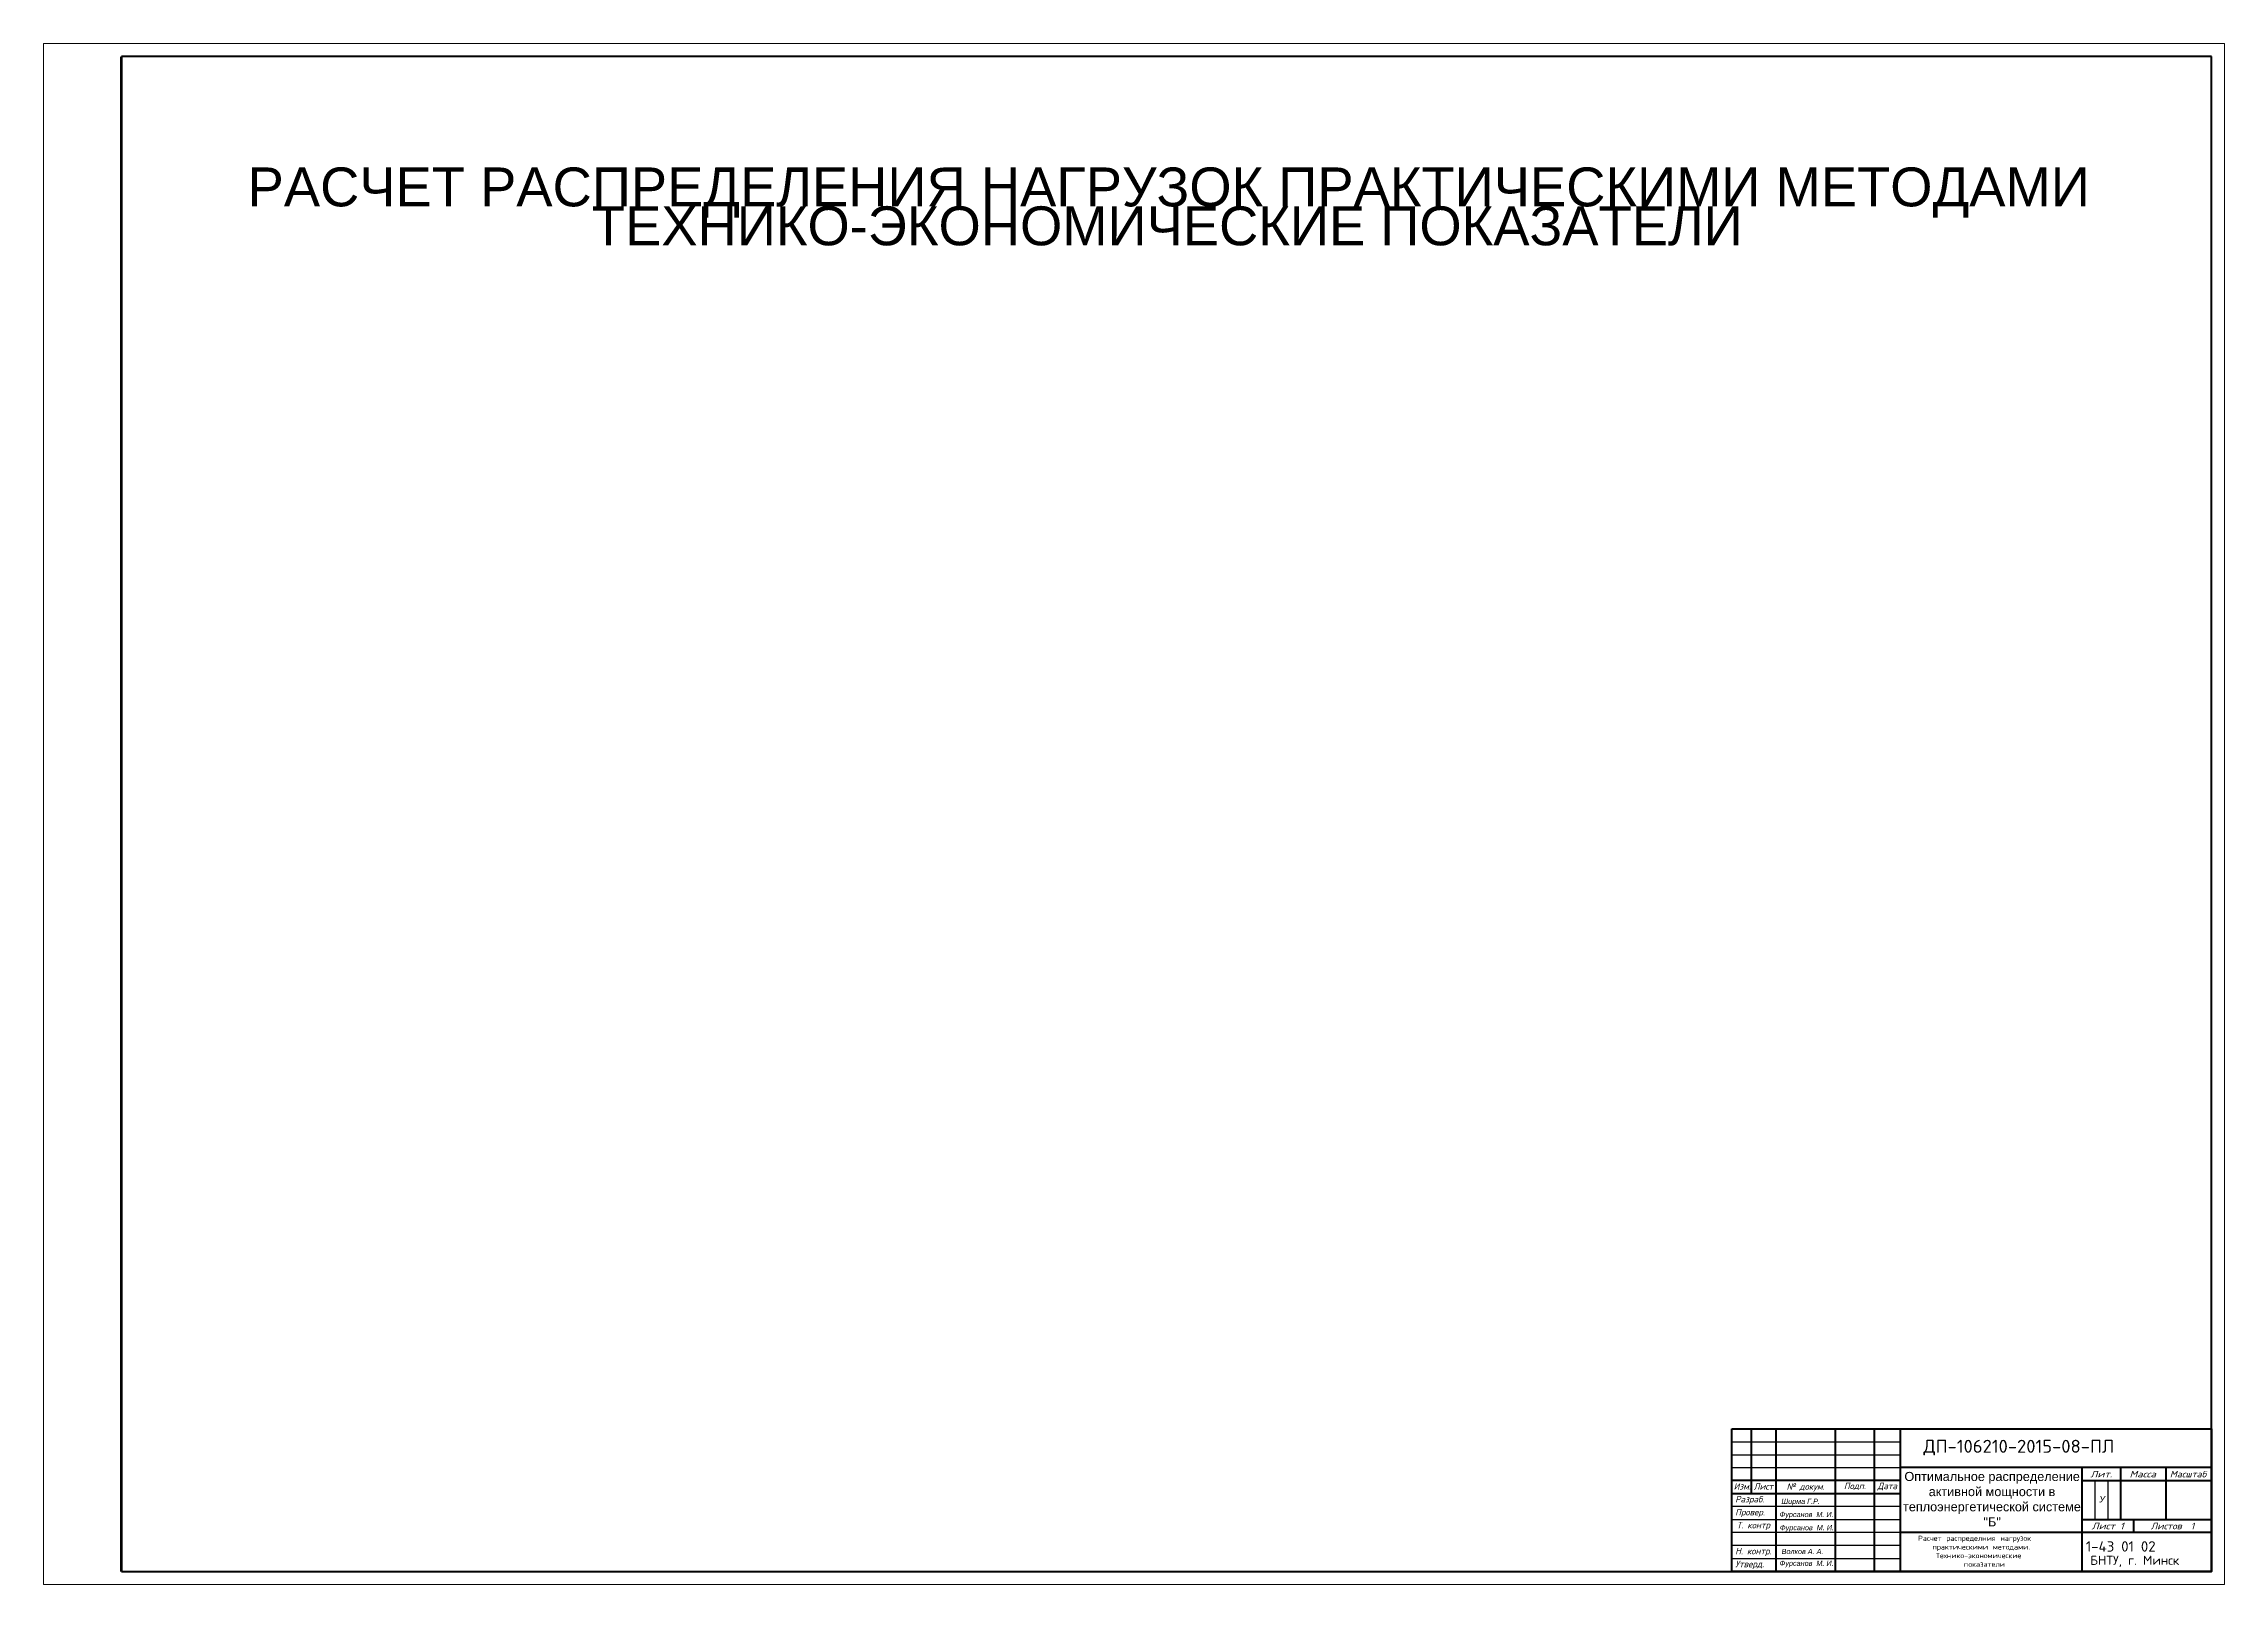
# Model space of a CAD drawing. Header units: millimetres. Extents: x 31864 to 38981, y -7739 to -6115.
# Drawn here: x 37251 to 38092, y -7736 to -7142 of the extents above; entities that cross this region are included whole.
import ezdxf

# ---------------------------------------------------------------- set-up
doc = ezdxf.new("R2010")
doc.units = ezdxf.units.MM
doc.layers.add('6', color=5, linetype='Continuous')
doc.styles.get("Standard").update_dxf_attribs({"font": 'txt.shx', "height": 25})
doc.styles.add('Standart', font='txt.shx', dxfattribs={"width": 0.75, "height": 2.5})
doc.styles.add('STYLE1', font='romans.shx')

msp = doc.modelspace()

# ---------------------------------------------------------------- linework, layer by layer
at = {"lineweight": 9}
for p, q in [((38091.94, -7142.05), (37250.94, -7142.05)), ((37250.94, -7142.05), (37250.94, -7736.05)), ((38091.94, -7736.05), (38091.94, -7142.05)), ((37250.94, -7736.05), (38091.94, -7736.05))]:
    msp.add_line(p, q, dxfattribs=at)
at = {"lineweight": 100}
for p, q in [((37280.87, -7731.1), (37280.87, -7147.1)), ((38086.94, -7147.05), (37280.94, -7147.05)), ((38086.94, -7731.05), (38086.94, -7147.05)), ((37909.47, -7676.05), (37909.47, -7701.05)), ((38086.94, -7691.04), (37966.94, -7691.05)), ((38056.94, -7711.05), (38056.94, -7716.05)), ((38086.94, -7716.05), (37966.94, -7716.05)), ((37280.94, -7731.08), (38086.94, -7731.05))]:
    msp.add_line(p, q, dxfattribs=at)
at = {"lineweight": 100, "ltscale": 0.3}
msp.add_line((37280.94, -7147.05), (37280.94, -7731.08), dxfattribs=at)
at = {"lineweight": 30}
for p, q in [((37901.94, -7691.05), (37966.94, -7691.05)), ((38041.94, -7696.04), (38041.94, -7711.05)), ((38046.94, -7696.04), (38046.94, -7711.05)), ((37966.94, -7716.05), (37901.94, -7716.05))]:
    msp.add_line(p, q, dxfattribs=at)
msp.add_line((38041.96, -7696.04), (38047.08, -7696.04))
at = {"lineweight": 100}
for points in [[(37901.94, -7676.05), (38086.94, -7676.05), (38086.94, -7731.05), (37901.94, -7731.05), (37901.94, -7676.05)], [(37918.94, -7676.05), (37918.94, -7731.05)], [(37941.94, -7731.05), (37941.94, -7676.05)], [(37956.94, -7676.05), (37956.94, -7731.05)], [(37966.94, -7676.05), (37966.94, -7731.05)], [(38036.94, -7691.05), (38036.94, -7731.05)], [(38051.94, -7691.05), (38051.94, -7711.05)], [(38069.44, -7711.05), (38069.44, -7691.05)], [(37966.94, -7696.05), (37901.94, -7696.05)], [(37901.94, -7701.05), (37966.96, -7701.05)], [(38036.94, -7696.04), (38086.94, -7696.04)], [(38036.94, -7711.05), (38086.94, -7711.05)]]:
    msp.add_lwpolyline(points, dxfattribs=at)
at = {"lineweight": 30}
for points in [[(37901.94, -7681.05), (37966.94, -7681.05)], [(37901.94, -7686.05), (37966.94, -7686.05)], [(37966.94, -7706.05), (37901.94, -7706.05)], [(37901.94, -7711.05), (37966.94, -7711.05)], [(37966.94, -7721.05), (37901.94, -7721.05), (37901.94, -7726.05), (37966.94, -7726.05)]]:
    msp.add_lwpolyline(points, dxfattribs=at)

# ---------------------------------------------------------------- texts
at = {"insert": (37322.81, -7189.79), "char_height": 15, "attachment_point": 1, "line_spacing_factor": 0.6, "style": 'Standart'}
msp.add_mtext_dynamic_manual_height_columns('\\pi6.8059;{\\fArial|b0|i0|c204|p34;\\W1;РАСЧЕТ РАСПРЕДЕЛЕНИЯ НАГРУЗОК ПРАКТИЧЕСКИМИ МЕТОДАМИ\\P\\pi139.57;ТЕХНИКО-ЭКОНОМИЧЕСКИЕ ПОКАЗАТЕЛИ\\H2.5403x; }', width=720.8731, gutter_width=401.51, heights=[78.73], dxfattribs=at)
at = {"style": 'Standart'}
for s, width, heights, insert, char_height, attachment_point in [('\\pi0.49831;{\\fArial|b0|i0|c204|p34;\\W1;Оптимальное распределение \\P\\pi9.8798;активной мощности в \\P\\pi-0.044839;теплоэнергетической системе \\P\\pi30.998;"Б"}', 68.2224, [22.93], (37968.05, -7713.7), 3.5, 7), ('\\pi3.3694;{\\W1;Расчет распределния нагрузок \\P\\pi8.8694;практическими методами. \\P\\pi10.203;Технико-экономические \\P\\pi21.036;показатели}', 61.4055, [0], (37970.46, -7717.28), 2, 1)]:
    msp.add_mtext_dynamic_manual_height_columns(s, width=width, gutter_width=12.5, heights=heights, dxfattribs=dict(at, insert=insert, char_height=char_height, attachment_point=attachment_point))
at = {"color": 7, "linetype": 'Continuous', "char_height": 2.5}
for s, insert, width, attachment_point in [('{\\fISOCPEUR|b0|i1|c204|p34;\\W1.2;Лит.}', (38044.44, -7693.55), 15, 5), ('{\\fISOCPEUR|b0|i1|c204|p34;\\W1.2;Масса}', (38060.44, -7693.55), 17, 5), ('{\\fISOCPEUR|b0|i1|c204|p34;\\W1.1;Масштаб}', (38077.94, -7693.55), 18, 5), ('{\\fISOCPEUR|b0|i1|c204|p34;Изм.}', (37902.7, -7698.27), 6.6191, 4), ('{\\fISOCPEUR|b0|i1|c204|p34;Разраб.}', (37903.28, -7703.55), 16.6191, 4), ('{\\fISOCPEUR|b0|i1|c204|p34;Лист}', (37914.17, -7698.27), 10, 5), ('{\\fISOCPEUR|b0|i1|c204|p34;№ докум\\fISOCPEUR|b0|i1|c0|p34;.}', (37930.44, -7698.65), 23, 5), ('{\\fISOCPEUR|b0|i1|c204|p34;Подп.}', (37949.44, -7698.27), 15, 5), ('{\\fISOCPEUR|b0|i1|c204|p34;Дата}', (37961.94, -7698.35), 10, 5), ('{\\fArial|b0|i1|c204|p34;У}', (38043.69, -7701.95), 16.4217, 1), ('{\\fISOCPEUR|b0|i1|c204|p34;Провер.}', (37903.28, -7708.55), 16.6191, 4), ('{\\fISOCPEUR|b0|i1|c204|p34;Т. контр}', (37903.88, -7713.55), 16.0186, 4), ('{\\fISOCPEUR|b0|i1|c204|p34;\\W1.2;Лист 1 \\W1;  }', (38046.94, -7713.55), 20, 5), ('{\\fISOCPEUR|b0|i1|c204|p34;\\W1.1;Листов  1   }', (38071.94, -7713.55), 30, 5), ('{\\fISOCPEUR|b0|i1|c204|p34;Утверд.}', (37903.28, -7728.55), 16.6191, 4), ('{\\fISOCPEUR|b0|i1|c204|p34;Н. контр.}', (37903.28, -7723.55), 16.6191, 4)]:
    msp.add_mtext(s, dxfattribs=dict(at, insert=insert, width=width, attachment_point=attachment_point))
at = {"linetype": 'Continuous', "char_height": 2, "attachment_point": 1}
for s, insert, width in [('{\\fArial|b0|i1|c204|p34;Ширма Г.Р.}', (37921.13, -7703.03), 19.7662), ('{\\fArial|b0|i1|c204|p34;Фурсанов  М. И.}', (37920.38, -7708.09), 23.7688), ('{\\fArial|b0|i1|c204|p34;Фурсанов  М. И.}', (37920.52, -7713.17), 23.7688), ('{\\fArial|b0|i1|c204|p34;Фурсанов  М. И.}', (37920.4, -7726.91), 23.7688), ('{\\fArial|b0|i1|c204|p34;Волков А. А.}', (37921.19, -7722.35), 23.7688)]:
    msp.add_mtext(s, dxfattribs=dict(at, insert=insert, width=width))
at = {"layer": '6', "color": 0, "style": 'STYLE1'}
for s, height, p in [('ДП-106210-2015-08-ПЛ', 5, (37975.89, -7685.31)), ('  1-43 01 02', 4, (38033.2, -7723.42)), ('БНТУ, г. Минск', 3.5, (38040.2, -7728.52))]:
    msp.add_text(s, height=height, dxfattribs=at).set_placement(p)

doc.saveas('drawing.dxf')
